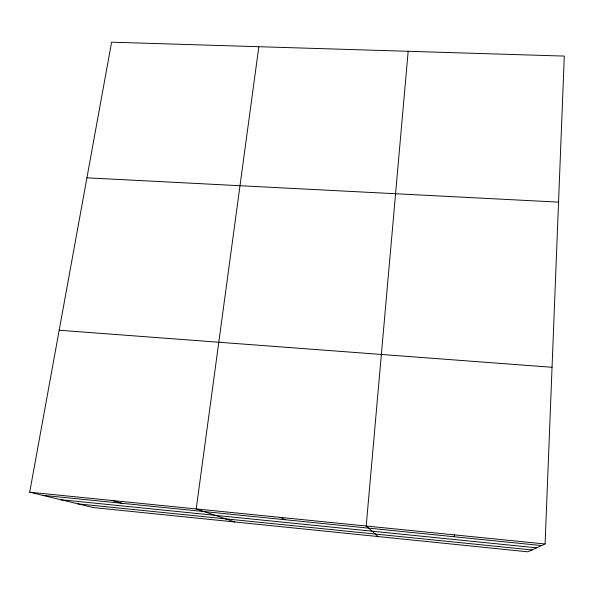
<?xml version="1.0" encoding="UTF-8"?>
<svg xmlns="http://www.w3.org/2000/svg" width="594" height="594" viewBox="0 0 594 594"><rect width="100%" height="100%" fill="white"/><g stroke="black" fill="none" stroke-linecap="round" stroke-linejoin="round"><path stroke-width="0.89" d="M545.099 543.985L564.3 56.088L111.605 42.189L29.7 492.218L93.31 507.566L527.895 551.811L545.099 543.985L29.7 492.218M408.167 51.292L366.194 526.017L378.244 536.575M258.828 46.711L196.206 508.947L234.868 521.978M454.039 536.738L454.492 534.882M86.917 177.829L558.553 202.131M59.177 330.249L552.049 367.278M42.404 495.285L541.631 545.559M60.774 499.717L536.642 547.831M78.007 503.875L531.994 549.947M111.895 500.475L122.186 503.318M280.13 517.374L285.276 519.743"/></g></svg>
